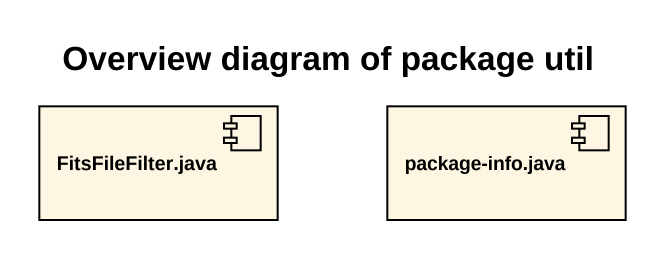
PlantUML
@startuml
title Overview diagram of package util
component "FitsFileFilter.java" as FitsFileFilter_java
component "package-info.java" as package_info_java
@enduml
